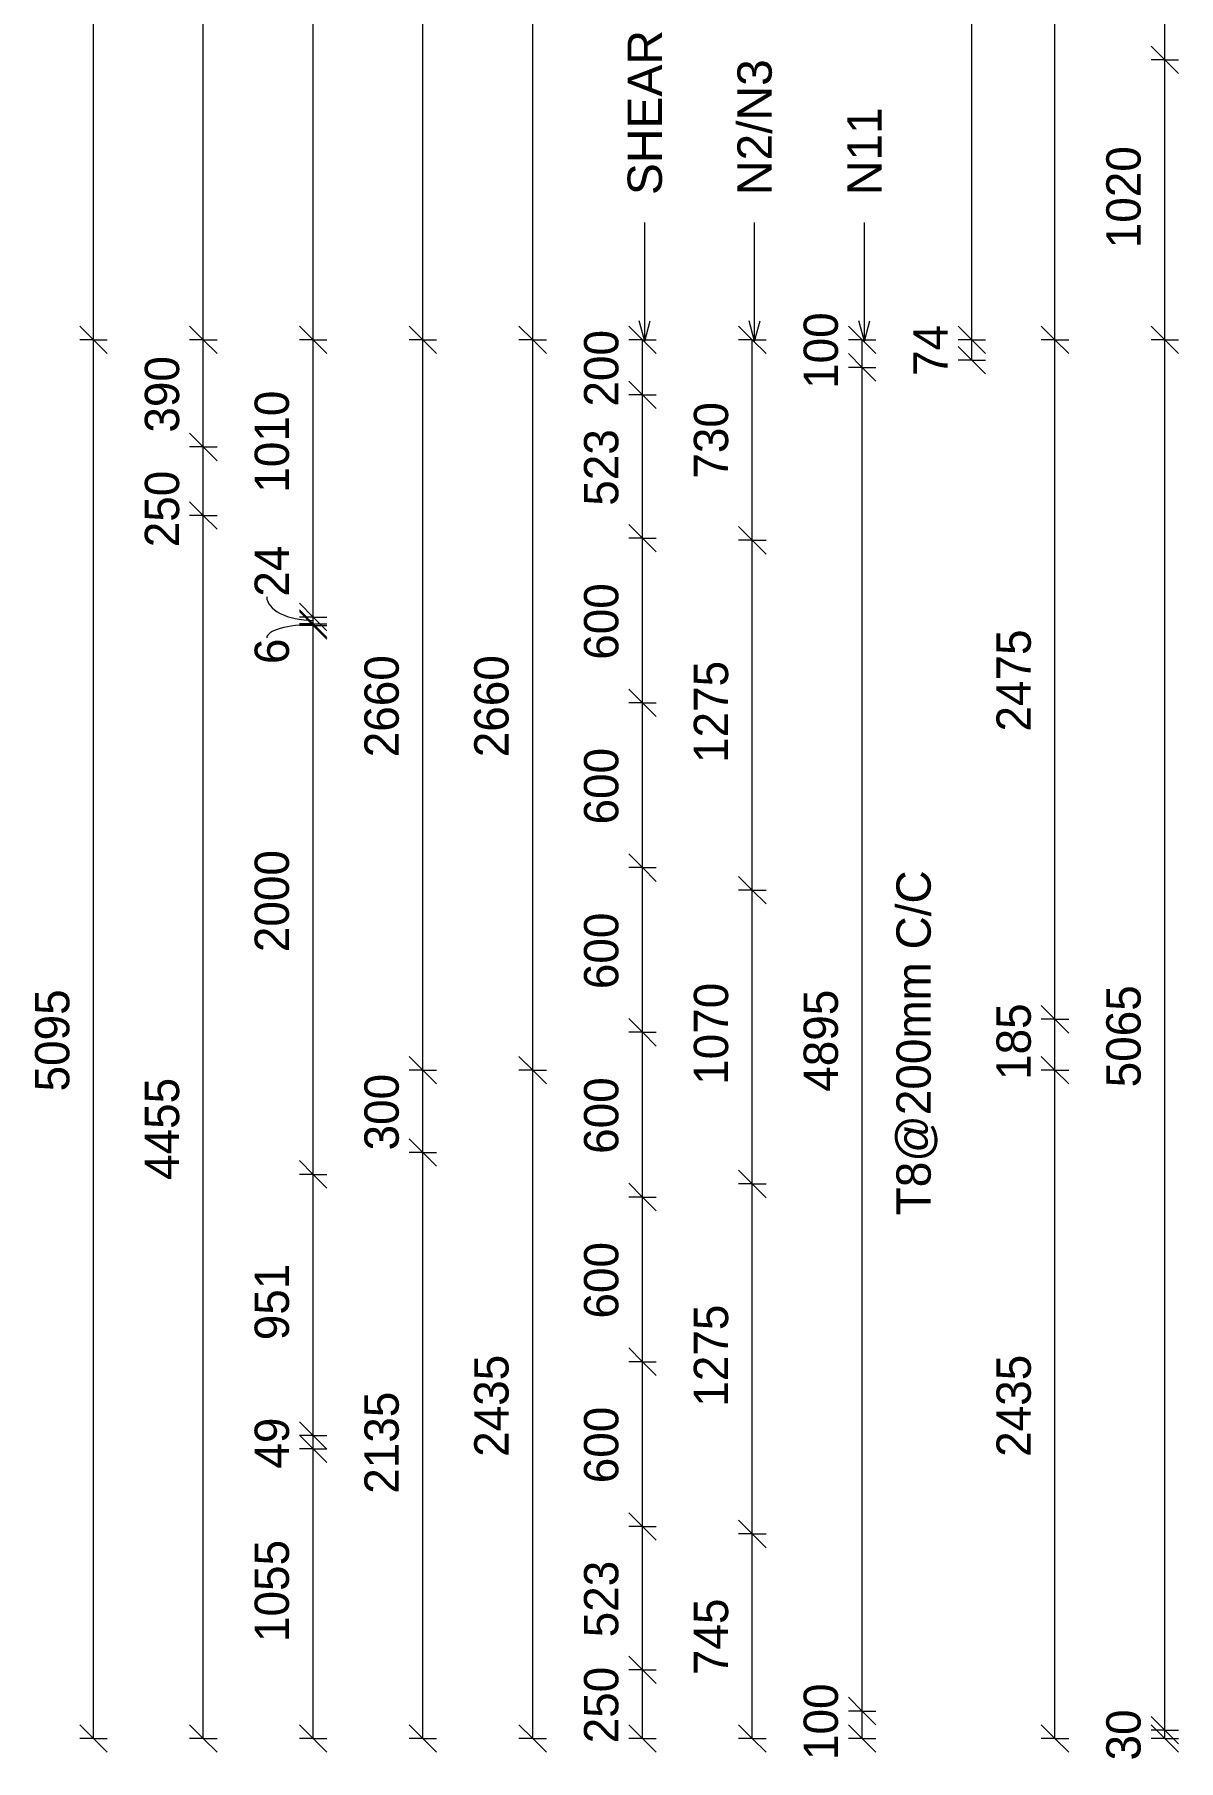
# Model space of a CAD drawing. Header units: millimetres. Extents: x 11044 to 27690, y -2714 to 8859.
# Drawn here: x 11044 to 15212, y -1475 to 4813 of the extents above; entities that cross this region are included whole.
import ezdxf

# ---------------------------------------------------------------- set-up
doc = ezdxf.new("R2010")
doc.units = ezdxf.units.MM
for name, color, linetype, lineweight in [('A-ANNO-DIMS', 211, 'Continuous', 9), ('A-ANNO-DIMS-50', 211, 'Continuous', 9), ('A-DETL-MBND', 5, 'Continuous', 18), ('G-ANNO-TEXT', 231, 'Continuous', 9)]:
    doc.layers.add(name, color=color, linetype=linetype, lineweight=lineweight)
doc.styles.add('Arial_1', font='arial.ttf', dxfattribs={"height": 125})
doc.styles.add('Nirmala UI Semilight', font='NirmalaS.ttf', dxfattribs={"height": 125})
doc.dimstyles.new('Arrow_Filled_-_2_5_NI_UI', dxfattribs={"dimscale": 304.8, "dimtxt": 130.920493, "dimasz": 0.328084, "dimexe": 0.164042, "dimexo": 0.0625, "dimgap": 0.164042, "dimtad": 1, "dimdec": 4, "dimzin": 0, "dimdsep": 46, "dimtxsty": 'Nirmala UI Semilight', "dimblk1": 'OBLIQUE', "dimblk2": 'OBLIQUE', "dimsah": 1, "dimcen": 0.09, "dimazin": 0, "dimtfac": 1, "dimtdec": 4, "dimtix": 1, "dimtmove": 0, "dimatfit": 3, "dimfxl": 0.164042, "dimfxlon": 1, "dimtvp": 1, "dimtolj": 1, "dimtzin": 0, "dimarcsym": 2})
doc.dimstyles.new('Arrow_Filled_-_2_5_NI_UI_1', dxfattribs={"dimscale": 304.8, "dimtxt": 130.920493, "dimasz": 0.328084, "dimexe": 0.164042, "dimexo": 0.0625, "dimgap": 0.164042, "dimtad": 1, "dimdec": 4, "dimzin": 0, "dimdsep": 46, "dimtxsty": 'Nirmala UI Semilight', "dimblk1": 'OBLIQUE', "dimblk2": 'OBLIQUE', "dimsah": 1, "dimcen": 0.09, "dimazin": 0, "dimtfac": 1, "dimtdec": 4, "dimtix": 1, "dimtmove": 1, "dimatfit": 3, "dimfxl": 0.164042, "dimfxlon": 1, "dimtvp": 1, "dimtolj": 1, "dimtzin": 0, "dimarcsym": 2})
doc.dimstyles.new('Arrow_Filled_-_2_5_NI_UI_2', dxfattribs={"dimscale": 304.8, "dimtxt": 130.920493, "dimasz": 0.328084, "dimexe": 0.164042, "dimexo": 0.0625, "dimgap": 0.164042, "dimtad": 1, "dimdec": 4, "dimzin": 0, "dimdsep": 46, "dimtxsty": 'Nirmala UI Semilight', "dimblk1": 'OBLIQUE', "dimblk2": 'OBLIQUE', "dimsah": 1, "dimcen": 0.09, "dimazin": 0, "dimtfac": 1, "dimtdec": 4, "dimtix": 1, "dimtmove": 2, "dimatfit": 3, "dimfxl": 0.164042, "dimfxlon": 1, "dimtvp": 1, "dimtolj": 1, "dimtzin": 0, "dimarcsym": 2})

# ---------------------------------------------------------------- blocks, each defined once
blk = doc.blocks.new('DIMBLOCK1-Elevation Front')
at = {"layer": 'A-ANNO-DIMS-50'}
for p, q in [((11259.1, 3700), (11209.1, 3750)), ((11259.1, 3700), (11209.1, 3700)), ((11259.1, -1395), (11259.1, 3700)), ((11259.1, 3700), (11309.1, 3650)), ((11259.1, 3700), (11309.1, 3700)), ((11259.1, -1395), (11209.1, -1345)), ((11259.1, -1395), (11209.1, -1395)), ((11259.1, -1395), (11309.1, -1445)), ((11259.1, -1395), (11309.1, -1395))]:
    blk.add_line(p, q, dxfattribs=at)
at = {"layer": 'A-ANNO-DIMS-50', "color": 0, "insert": (11046, 962.1), "char_height": 125, "width": 457.032, "attachment_point": 1, "rotation": 90, "line_spacing_factor": 1.142579, "style": 'Nirmala UI Semilight'}
blk.add_mtext('5095', dxfattribs=at)
blk = doc.blocks.new('_Oblique')
at = {"color": 0, "linetype": 'ByBlock', "lineweight": -2}
blk.add_line((-0.5, -0.5), (0.5, 0.5), dxfattribs=at)
blk = doc.blocks.new('DIMBLOCK14-Elevation Front')
at = {"layer": 'A-ANNO-DIMS-50'}
for p, q in [((15161.6, -1365), (15111.6, -1315)), ((15161.6, -1395), (15111.6, -1345)), ((15161.6, -1365), (15111.6, -1365)), ((15161.6, -1395), (15161.6, -1365)), ((15161.6, -1365), (15211.6, -1415)), ((15161.6, -1365), (15211.6, -1365)), ((15161.6, -1395), (15111.6, -1395)), ((15161.6, -1395), (15211.6, -1445)), ((15161.6, -1395), (15211.6, -1395))]:
    blk.add_line(p, q, dxfattribs=at)
at = {"layer": 'A-ANNO-DIMS-50', "color": 0, "insert": (14948.6, -1475.2), "char_height": 125, "width": 228.516, "attachment_point": 1, "rotation": 90, "line_spacing_factor": 1.142579, "style": 'Nirmala UI Semilight'}
blk.add_mtext('30', dxfattribs=at)
blk = doc.blocks.new('DIMBLOCK15-Elevation Front')
at = {"layer": 'A-ANNO-DIMS-50'}
for p, q in [((15161.6, 3700), (15111.6, 3750)), ((15161.6, 3700), (15111.6, 3700)), ((15161.6, -1365), (15161.6, 3700)), ((15161.6, 3700), (15211.6, 3650)), ((15161.6, 3700), (15211.6, 3700)), ((15161.6, -1365), (15111.6, -1315)), ((15161.6, -1365), (15111.6, -1365)), ((15161.6, -1365), (15211.6, -1415)), ((15161.6, -1365), (15211.6, -1365))]:
    blk.add_line(p, q, dxfattribs=at)
at = {"layer": 'A-ANNO-DIMS-50', "color": 0, "insert": (14948.6, 977.1), "char_height": 125, "width": 457.032, "attachment_point": 1, "rotation": 90, "line_spacing_factor": 1.142579, "style": 'Nirmala UI Semilight'}
blk.add_mtext('5065', dxfattribs=at)
blk = doc.blocks.new('DIMBLOCK16-Elevation Front')
at = {"layer": 'A-ANNO-DIMS-50'}
for p, q in [((15161.6, 4720), (15111.6, 4770)), ((15161.6, 4720), (15111.6, 4720)), ((15161.6, 3700), (15161.6, 4720)), ((15161.6, 4720), (15211.6, 4670)), ((15161.6, 4720), (15211.6, 4720)), ((15161.6, 3700), (15111.6, 3750)), ((15161.6, 3700), (15111.6, 3700)), ((15161.6, 3700), (15211.6, 3650)), ((15161.6, 3700), (15211.6, 3700))]:
    blk.add_line(p, q, dxfattribs=at)
at = {"layer": 'A-ANNO-DIMS-50', "color": 0, "insert": (14948.6, 4033.9), "char_height": 125, "width": 422.754, "attachment_point": 1, "rotation": 90, "line_spacing_factor": 1.142579, "style": 'Nirmala UI Semilight'}
blk.add_mtext('1020', dxfattribs=at)
blk = doc.blocks.new('DIMBLOCK19-Elevation Front')
at = {"layer": 'A-ANNO-DIMS-50'}
for p, q in [((14761.6, 1040), (14711.6, 1090)), ((14761.6, 1040), (14711.6, 1040)), ((14761.6, -1395), (14761.6, 1040)), ((14761.6, 1040), (14811.6, 990)), ((14761.6, 1040), (14811.6, 1040)), ((14761.6, -1395), (14711.6, -1345)), ((14761.6, -1395), (14711.6, -1395)), ((14761.6, -1395), (14811.6, -1445)), ((14761.6, -1395), (14811.6, -1395))]:
    blk.add_line(p, q, dxfattribs=at)
at = {"layer": 'A-ANNO-DIMS-50', "color": 0, "insert": (14548.6, -369.1), "char_height": 125, "width": 459.888, "attachment_point": 1, "rotation": 90, "line_spacing_factor": 1.142579, "style": 'Nirmala UI Semilight'}
blk.add_mtext('2435', dxfattribs=at)
blk = doc.blocks.new('DIMBLOCK20-Elevation Front')
at = {"layer": 'A-ANNO-DIMS-50'}
for p, q in [((14761.6, 1225), (14711.6, 1275)), ((14761.6, 1225), (14711.6, 1225)), ((14761.6, 1040), (14761.6, 1225)), ((14761.6, 1225), (14811.6, 1175)), ((14761.6, 1225), (14811.6, 1225)), ((14761.6, 1040), (14711.6, 1090)), ((14761.6, 1040), (14711.6, 1040)), ((14761.6, 1040), (14811.6, 990)), ((14761.6, 1040), (14811.6, 1040))]:
    blk.add_line(p, q, dxfattribs=at)
at = {"layer": 'A-ANNO-DIMS-50', "color": 0, "insert": (14548.6, 1004), "char_height": 125, "width": 308.496, "attachment_point": 1, "rotation": 90, "line_spacing_factor": 1.142579, "style": 'Nirmala UI Semilight'}
blk.add_mtext('185', dxfattribs=at)
blk = doc.blocks.new('DIMBLOCK21-Elevation Front')
at = {"layer": 'A-ANNO-DIMS-50'}
for p, q in [((14761.6, 3700), (14711.6, 3750)), ((14761.6, 3700), (14711.6, 3700)), ((14761.6, 1225), (14761.6, 3700)), ((14761.6, 3700), (14811.6, 3650)), ((14761.6, 3700), (14811.6, 3700)), ((14761.6, 1225), (14711.6, 1275)), ((14761.6, 1225), (14711.6, 1225)), ((14761.6, 1225), (14811.6, 1175)), ((14761.6, 1225), (14811.6, 1225))]:
    blk.add_line(p, q, dxfattribs=at)
at = {"layer": 'A-ANNO-DIMS-50', "color": 0, "insert": (14548.6, 2273.3), "char_height": 125, "width": 454.175, "attachment_point": 1, "rotation": 90, "line_spacing_factor": 1.142579, "style": 'Nirmala UI Semilight'}
blk.add_mtext('2475', dxfattribs=at)
blk = doc.blocks.new('DIMBLOCK25-Elevation Front')
at = {"layer": 'A-ANNO-DIMS-50'}
for p, q in [((14459.1, 3700), (14409.1, 3750)), ((14459.1, 3700), (14409.1, 3700)), ((14459.1, 3626), (14409.1, 3676)), ((14459.1, 3626), (14459.1, 3700)), ((14459.1, 3700), (14509.1, 3650)), ((14459.1, 3700), (14509.1, 3700)), ((14459.1, 3626), (14409.1, 3626)), ((14459.1, 3626), (14509.1, 3576)), ((14459.1, 3626), (14509.1, 3626))]:
    blk.add_line(p, q, dxfattribs=at)
at = {"layer": 'A-ANNO-DIMS-50', "color": 0, "insert": (14246, 3569), "char_height": 125, "width": 225.659, "attachment_point": 1, "rotation": 90, "line_spacing_factor": 1.142579, "style": 'Nirmala UI Semilight'}
blk.add_mtext('74', dxfattribs=at)
blk = doc.blocks.new('DIMBLOCK43-Elevation Front')
at = {"layer": 'A-ANNO-DIMS-50'}
for p, q in [((14059.1, -1295), (14009.1, -1245)), ((14059.1, -1295), (14009.1, -1295)), ((14059.1, -1395), (14059.1, -1295)), ((14059.1, -1295), (14109.1, -1345)), ((14059.1, -1295), (14109.1, -1295)), ((14059.1, -1395), (14009.1, -1345)), ((14059.1, -1395), (14009.1, -1395)), ((14059.1, -1395), (14109.1, -1445)), ((14059.1, -1395), (14109.1, -1395))]:
    blk.add_line(p, q, dxfattribs=at)
at = {"layer": 'A-ANNO-DIMS-50', "color": 0, "insert": (13846, -1473.5), "char_height": 125, "width": 308.496, "attachment_point": 1, "rotation": 90, "line_spacing_factor": 1.142579, "style": 'Nirmala UI Semilight'}
blk.add_mtext('100', dxfattribs=at)
blk = doc.blocks.new('DIMBLOCK44-Elevation Front')
at = {"layer": 'A-ANNO-DIMS-50'}
for p, q in [((14059.1, 3600), (14009.1, 3650)), ((14059.1, 3600), (14009.1, 3600)), ((14059.1, -1295), (14059.1, 3600)), ((14059.1, 3600), (14109.1, 3550)), ((14059.1, 3600), (14109.1, 3600)), ((14059.1, -1295), (14009.1, -1245)), ((14059.1, -1295), (14009.1, -1295)), ((14059.1, -1295), (14109.1, -1345)), ((14059.1, -1295), (14109.1, -1295))]:
    blk.add_line(p, q, dxfattribs=at)
at = {"layer": 'A-ANNO-DIMS-50', "color": 0, "char_height": 125, "attachment_point": 1, "rotation": 90, "line_spacing_factor": 1.142579, "style": 'Nirmala UI Semilight'}
for s, insert, width in [('T8@200mm C/C', (14184, 511), 1539.625), ('4895', (13846, 960.9), 459.888)]:
    blk.add_mtext(s, dxfattribs=dict(at, insert=insert, width=width))
blk = doc.blocks.new('DIMBLOCK45-Elevation Front')
at = {"layer": 'A-ANNO-DIMS-50'}
for p, q in [((14059.1, 3700), (14009.1, 3750)), ((14059.1, 3700), (14009.1, 3700)), ((14059.1, 3600), (14009.1, 3650)), ((14059.1, 3600), (14059.1, 3700)), ((14059.1, 3700), (14109.1, 3650)), ((14059.1, 3700), (14109.1, 3700)), ((14059.1, 3600), (14009.1, 3600)), ((14059.1, 3600), (14109.1, 3550)), ((14059.1, 3600), (14109.1, 3600))]:
    blk.add_line(p, q, dxfattribs=at)
at = {"layer": 'A-ANNO-DIMS-50', "color": 0, "insert": (13846, 3521.5), "char_height": 125, "width": 308.496, "attachment_point": 1, "rotation": 90, "line_spacing_factor": 1.142579, "style": 'Nirmala UI Semilight'}
blk.add_mtext('100', dxfattribs=at)
blk = doc.blocks.new('DIMBLOCK46-Elevation Front')
at = {"layer": 'A-ANNO-DIMS-50'}
for p, q in [((13659.1, -650), (13609.1, -600)), ((13659.1, -650), (13609.1, -650)), ((13659.1, -1395), (13659.1, -650)), ((13659.1, -650), (13709.1, -700)), ((13659.1, -650), (13709.1, -650)), ((13659.1, -1395), (13609.1, -1345)), ((13659.1, -1395), (13609.1, -1395)), ((13659.1, -1395), (13709.1, -1445)), ((13659.1, -1395), (13709.1, -1395))]:
    blk.add_line(p, q, dxfattribs=at)
at = {"layer": 'A-ANNO-DIMS-50', "color": 0, "insert": (13446, -1164.1), "char_height": 125, "width": 339.917, "attachment_point": 1, "rotation": 90, "line_spacing_factor": 1.142579, "style": 'Nirmala UI Semilight'}
blk.add_mtext('745', dxfattribs=at)
blk = doc.blocks.new('DIMBLOCK47-Elevation Front')
at = {"layer": 'A-ANNO-DIMS-50'}
for p, q in [((13659.1, 625), (13609.1, 675)), ((13659.1, 625), (13609.1, 625)), ((13659.1, -650), (13659.1, 625)), ((13659.1, 625), (13709.1, 575)), ((13659.1, 625), (13709.1, 625)), ((13659.1, -650), (13609.1, -600)), ((13659.1, -650), (13609.1, -650)), ((13659.1, -650), (13709.1, -700)), ((13659.1, -650), (13709.1, -650))]:
    blk.add_line(p, q, dxfattribs=at)
at = {"layer": 'A-ANNO-DIMS-50', "color": 0, "insert": (13446, -186.3), "char_height": 125, "width": 417.041, "attachment_point": 1, "rotation": 90, "line_spacing_factor": 1.142579, "style": 'Nirmala UI Semilight'}
blk.add_mtext('1275', dxfattribs=at)
blk = doc.blocks.new('DIMBLOCK48-Elevation Front')
at = {"layer": 'A-ANNO-DIMS-50'}
for p, q in [((13659.1, 1695), (13609.1, 1745)), ((13659.1, 1695), (13609.1, 1695)), ((13659.1, 625), (13659.1, 1695)), ((13659.1, 1695), (13709.1, 1645)), ((13659.1, 1695), (13709.1, 1695)), ((13659.1, 625), (13609.1, 675)), ((13659.1, 625), (13609.1, 625)), ((13659.1, 625), (13709.1, 575)), ((13659.1, 625), (13709.1, 625))]:
    blk.add_line(p, q, dxfattribs=at)
at = {"layer": 'A-ANNO-DIMS-50', "color": 0, "insert": (13446, 986.2), "char_height": 125, "width": 417.041, "attachment_point": 1, "rotation": 90, "line_spacing_factor": 1.142579, "style": 'Nirmala UI Semilight'}
blk.add_mtext('1070', dxfattribs=at)
blk = doc.blocks.new('DIMBLOCK49-Elevation Front')
at = {"layer": 'A-ANNO-DIMS-50'}
for p, q in [((13659.1, 2970), (13609.1, 3020)), ((13659.1, 2970), (13609.1, 2970)), ((13659.1, 1695), (13659.1, 2970)), ((13659.1, 2970), (13709.1, 2920)), ((13659.1, 2970), (13709.1, 2970)), ((13659.1, 1695), (13609.1, 1745)), ((13659.1, 1695), (13609.1, 1695)), ((13659.1, 1695), (13709.1, 1645)), ((13659.1, 1695), (13709.1, 1695))]:
    blk.add_line(p, q, dxfattribs=at)
at = {"layer": 'A-ANNO-DIMS-50', "color": 0, "insert": (13446, 2158.7), "char_height": 125, "width": 417.041, "attachment_point": 1, "rotation": 90, "line_spacing_factor": 1.142579, "style": 'Nirmala UI Semilight'}
blk.add_mtext('1275', dxfattribs=at)
blk = doc.blocks.new('DIMBLOCK50-Elevation Front')
at = {"layer": 'A-ANNO-DIMS-50'}
for p, q in [((13659.1, 3700), (13609.1, 3750)), ((13659.1, 3700), (13609.1, 3700)), ((13659.1, 2970), (13659.1, 3700)), ((13659.1, 3700), (13709.1, 3650)), ((13659.1, 3700), (13709.1, 3700)), ((13659.1, 2970), (13609.1, 3020)), ((13659.1, 2970), (13609.1, 2970)), ((13659.1, 2970), (13709.1, 2920)), ((13659.1, 2970), (13709.1, 2970))]:
    blk.add_line(p, q, dxfattribs=at)
at = {"layer": 'A-ANNO-DIMS-50', "color": 0, "insert": (13446, 3194.6), "char_height": 125, "width": 337.061, "attachment_point": 1, "rotation": 90, "line_spacing_factor": 1.142579, "style": 'Nirmala UI Semilight'}
blk.add_mtext('730', dxfattribs=at)
blk = doc.blocks.new('DIMBLOCK51-Elevation Front')
at = {"layer": 'A-ANNO-DIMS-50'}
for p, q in [((13259.1, -1145), (13209.1, -1095)), ((13259.1, -1145), (13209.1, -1145)), ((13259.1, -1395), (13259.1, -1145)), ((13259.1, -1145), (13309.1, -1195)), ((13259.1, -1145), (13309.1, -1145)), ((13259.1, -1395), (13209.1, -1345)), ((13259.1, -1395), (13209.1, -1395)), ((13259.1, -1395), (13309.1, -1445)), ((13259.1, -1395), (13309.1, -1395))]:
    blk.add_line(p, q, dxfattribs=at)
at = {"layer": 'A-ANNO-DIMS-50', "color": 0, "insert": (13046, -1412.8), "char_height": 125, "width": 342.774, "attachment_point": 1, "rotation": 90, "line_spacing_factor": 1.142579, "style": 'Nirmala UI Semilight'}
blk.add_mtext('250', dxfattribs=at)
blk = doc.blocks.new('DIMBLOCK52-Elevation Front')
at = {"layer": 'A-ANNO-DIMS-50'}
for p, q in [((13259.1, -622.5), (13209.1, -572.5)), ((13259.1, -622.5), (13209.1, -622.5)), ((13259.1, -1145), (13259.1, -622.5)), ((13259.1, -622.5), (13309.1, -672.5)), ((13259.1, -622.5), (13309.1, -622.5)), ((13259.1, -1145), (13209.1, -1095)), ((13259.1, -1145), (13209.1, -1145)), ((13259.1, -1145), (13309.1, -1195)), ((13259.1, -1145), (13309.1, -1145))]:
    blk.add_line(p, q, dxfattribs=at)
at = {"layer": 'A-ANNO-DIMS-50', "color": 0, "insert": (13046, -1026.6), "char_height": 125, "width": 342.774, "attachment_point": 1, "rotation": 90, "line_spacing_factor": 1.142579, "style": 'Nirmala UI Semilight'}
blk.add_mtext('523', dxfattribs=at)
blk = doc.blocks.new('DIMBLOCK53-Elevation Front')
at = {"layer": 'A-ANNO-DIMS-50'}
for p, q in [((13259.1, -22.5), (13209.1, 27.5)), ((13259.1, -22.5), (13209.1, -22.5)), ((13259.1, -622.5), (13259.1, -22.5)), ((13259.1, -22.5), (13309.1, -72.5)), ((13259.1, -22.5), (13309.1, -22.5)), ((13259.1, -622.5), (13209.1, -572.5)), ((13259.1, -622.5), (13209.1, -622.5)), ((13259.1, -622.5), (13309.1, -672.5)), ((13259.1, -622.5), (13309.1, -622.5))]:
    blk.add_line(p, q, dxfattribs=at)
at = {"layer": 'A-ANNO-DIMS-50', "color": 0, "insert": (13046, -465.3), "char_height": 125, "width": 342.774, "attachment_point": 1, "rotation": 90, "line_spacing_factor": 1.142579, "style": 'Nirmala UI Semilight'}
blk.add_mtext('600', dxfattribs=at)
blk = doc.blocks.new('DIMBLOCK54-Elevation Front')
at = {"layer": 'A-ANNO-DIMS-50'}
for p, q in [((13259.1, 577.5), (13209.1, 627.5)), ((13259.1, 577.5), (13209.1, 577.5)), ((13259.1, -22.5), (13259.1, 577.5)), ((13259.1, 577.5), (13309.1, 527.5)), ((13259.1, 577.5), (13309.1, 577.5)), ((13259.1, -22.5), (13209.1, 27.5)), ((13259.1, -22.5), (13209.1, -22.5)), ((13259.1, -22.5), (13309.1, -72.5)), ((13259.1, -22.5), (13309.1, -22.5))]:
    blk.add_line(p, q, dxfattribs=at)
at = {"layer": 'A-ANNO-DIMS-50', "color": 0, "insert": (13046, 134.7), "char_height": 125, "width": 342.774, "attachment_point": 1, "rotation": 90, "line_spacing_factor": 1.142579, "style": 'Nirmala UI Semilight'}
blk.add_mtext('600', dxfattribs=at)
blk = doc.blocks.new('DIMBLOCK55-Elevation Front')
at = {"layer": 'A-ANNO-DIMS-50'}
for p, q in [((13259.1, 1177.5), (13209.1, 1227.5)), ((13259.1, 1177.5), (13209.1, 1177.5)), ((13259.1, 577.5), (13259.1, 1177.5)), ((13259.1, 1177.5), (13309.1, 1127.5)), ((13259.1, 1177.5), (13309.1, 1177.5)), ((13259.1, 577.5), (13209.1, 627.5)), ((13259.1, 577.5), (13209.1, 577.5)), ((13259.1, 577.5), (13309.1, 527.5)), ((13259.1, 577.5), (13309.1, 577.5))]:
    blk.add_line(p, q, dxfattribs=at)
at = {"layer": 'A-ANNO-DIMS-50', "color": 0, "insert": (13046, 734.7), "char_height": 125, "width": 342.774, "attachment_point": 1, "rotation": 90, "line_spacing_factor": 1.142579, "style": 'Nirmala UI Semilight'}
blk.add_mtext('600', dxfattribs=at)
blk = doc.blocks.new('DIMBLOCK56-Elevation Front')
at = {"layer": 'A-ANNO-DIMS-50'}
for p, q in [((13259.1, 1777.5), (13209.1, 1827.5)), ((13259.1, 1777.5), (13209.1, 1777.5)), ((13259.1, 1177.5), (13259.1, 1777.5)), ((13259.1, 1777.5), (13309.1, 1727.5)), ((13259.1, 1777.5), (13309.1, 1777.5)), ((13259.1, 1177.5), (13209.1, 1227.5)), ((13259.1, 1177.5), (13209.1, 1177.5)), ((13259.1, 1177.5), (13309.1, 1127.5)), ((13259.1, 1177.5), (13309.1, 1177.5))]:
    blk.add_line(p, q, dxfattribs=at)
at = {"layer": 'A-ANNO-DIMS-50', "color": 0, "insert": (13046, 1334.7), "char_height": 125, "width": 342.774, "attachment_point": 1, "rotation": 90, "line_spacing_factor": 1.142579, "style": 'Nirmala UI Semilight'}
blk.add_mtext('600', dxfattribs=at)
blk = doc.blocks.new('DIMBLOCK57-Elevation Front')
at = {"layer": 'A-ANNO-DIMS-50'}
for p, q in [((13259.1, 2377.5), (13209.1, 2427.5)), ((13259.1, 2377.5), (13209.1, 2377.5)), ((13259.1, 1777.5), (13259.1, 2377.5)), ((13259.1, 2377.5), (13309.1, 2327.5)), ((13259.1, 2377.5), (13309.1, 2377.5)), ((13259.1, 1777.5), (13209.1, 1827.5)), ((13259.1, 1777.5), (13209.1, 1777.5)), ((13259.1, 1777.5), (13309.1, 1727.5)), ((13259.1, 1777.5), (13309.1, 1777.5))]:
    blk.add_line(p, q, dxfattribs=at)
at = {"layer": 'A-ANNO-DIMS-50', "color": 0, "insert": (13046, 1934.7), "char_height": 125, "width": 342.774, "attachment_point": 1, "rotation": 90, "line_spacing_factor": 1.142579, "style": 'Nirmala UI Semilight'}
blk.add_mtext('600', dxfattribs=at)
blk = doc.blocks.new('DIMBLOCK58-Elevation Front')
at = {"layer": 'A-ANNO-DIMS-50'}
for p, q in [((13259.1, 2977.5), (13209.1, 3027.5)), ((13259.1, 2977.5), (13209.1, 2977.5)), ((13259.1, 2377.5), (13259.1, 2977.5)), ((13259.1, 2977.5), (13309.1, 2927.5)), ((13259.1, 2977.5), (13309.1, 2977.5)), ((13259.1, 2377.5), (13209.1, 2427.5)), ((13259.1, 2377.5), (13209.1, 2377.5)), ((13259.1, 2377.5), (13309.1, 2327.5)), ((13259.1, 2377.5), (13309.1, 2377.5))]:
    blk.add_line(p, q, dxfattribs=at)
at = {"layer": 'A-ANNO-DIMS-50', "color": 0, "insert": (13046, 2534.7), "char_height": 125, "width": 342.774, "attachment_point": 1, "rotation": 90, "line_spacing_factor": 1.142579, "style": 'Nirmala UI Semilight'}
blk.add_mtext('600', dxfattribs=at)
blk = doc.blocks.new('DIMBLOCK59-Elevation Front')
at = {"layer": 'A-ANNO-DIMS-50'}
for p, q in [((13259.1, 3500), (13209.1, 3550)), ((13259.1, 3500), (13209.1, 3500)), ((13259.1, 2977.5), (13259.1, 3500)), ((13259.1, 3500), (13309.1, 3450)), ((13259.1, 3500), (13309.1, 3500)), ((13259.1, 2977.5), (13209.1, 3027.5)), ((13259.1, 2977.5), (13209.1, 2977.5)), ((13259.1, 2977.5), (13309.1, 2927.5)), ((13259.1, 2977.5), (13309.1, 2977.5))]:
    blk.add_line(p, q, dxfattribs=at)
at = {"layer": 'A-ANNO-DIMS-50', "color": 0, "insert": (13046, 3095.9), "char_height": 125, "width": 342.774, "attachment_point": 1, "rotation": 90, "line_spacing_factor": 1.142579, "style": 'Nirmala UI Semilight'}
blk.add_mtext('523', dxfattribs=at)
blk = doc.blocks.new('DIMBLOCK60-Elevation Front')
at = {"layer": 'A-ANNO-DIMS-50'}
for p, q in [((13259.1, 3700), (13209.1, 3750)), ((13259.1, 3700), (13209.1, 3700)), ((13259.1, 3500), (13259.1, 3700)), ((13259.1, 3700), (13309.1, 3650)), ((13259.1, 3700), (13309.1, 3700)), ((13259.1, 3500), (13209.1, 3550)), ((13259.1, 3500), (13209.1, 3500)), ((13259.1, 3500), (13309.1, 3450)), ((13259.1, 3500), (13309.1, 3500))]:
    blk.add_line(p, q, dxfattribs=at)
at = {"layer": 'A-ANNO-DIMS-50', "color": 0, "insert": (13046, 3457.2), "char_height": 125, "width": 342.774, "attachment_point": 1, "rotation": 90, "line_spacing_factor": 1.142579, "style": 'Nirmala UI Semilight'}
blk.add_mtext('200', dxfattribs=at)
blk = doc.blocks.new('DIMBLOCK61-Elevation Front')
at = {"layer": 'A-ANNO-DIMS-50'}
for p, q in [((12859.1, 1040), (12809.1, 1090)), ((12859.1, 1040), (12809.1, 1040)), ((12859.1, -1395), (12859.1, 1040)), ((12859.1, 1040), (12909.1, 990)), ((12859.1, 1040), (12909.1, 1040)), ((12859.1, -1395), (12809.1, -1345)), ((12859.1, -1395), (12809.1, -1395)), ((12859.1, -1395), (12909.1, -1445)), ((12859.1, -1395), (12909.1, -1395))]:
    blk.add_line(p, q, dxfattribs=at)
at = {"layer": 'A-ANNO-DIMS-50', "color": 0, "insert": (12646, -369.1), "char_height": 125, "width": 459.888, "attachment_point": 1, "rotation": 90, "line_spacing_factor": 1.142579, "style": 'Nirmala UI Semilight'}
blk.add_mtext('2435', dxfattribs=at)
blk = doc.blocks.new('DIMBLOCK62-Elevation Front')
at = {"layer": 'A-ANNO-DIMS-50'}
for p, q in [((12859.1, 3700), (12809.1, 3750)), ((12859.1, 3700), (12809.1, 3700)), ((12859.1, 1040), (12859.1, 3700)), ((12859.1, 3700), (12909.1, 3650)), ((12859.1, 3700), (12909.1, 3700)), ((12859.1, 1040), (12809.1, 1090)), ((12859.1, 1040), (12809.1, 1040)), ((12859.1, 1040), (12909.1, 990)), ((12859.1, 1040), (12909.1, 1040))]:
    blk.add_line(p, q, dxfattribs=at)
at = {"layer": 'A-ANNO-DIMS-50', "color": 0, "insert": (12646, 2179.6), "char_height": 125, "width": 457.032, "attachment_point": 1, "rotation": 90, "line_spacing_factor": 1.142579, "style": 'Nirmala UI Semilight'}
blk.add_mtext('2660', dxfattribs=at)
blk = doc.blocks.new('DIMBLOCK63-Elevation Front')
at = {"layer": 'A-ANNO-DIMS-50'}
for p, q in [((12459.1, 740), (12409.1, 790)), ((12459.1, 740), (12409.1, 740)), ((12459.1, -1395), (12459.1, 740)), ((12459.1, 740), (12509.1, 690)), ((12459.1, 740), (12509.1, 740)), ((12459.1, -1395), (12409.1, -1345)), ((12459.1, -1395), (12409.1, -1395)), ((12459.1, -1395), (12509.1, -1445)), ((12459.1, -1395), (12509.1, -1395))]:
    blk.add_line(p, q, dxfattribs=at)
at = {"layer": 'A-ANNO-DIMS-50', "color": 0, "insert": (12246, -503.6), "char_height": 125, "width": 422.754, "attachment_point": 1, "rotation": 90, "line_spacing_factor": 1.142579, "style": 'Nirmala UI Semilight'}
blk.add_mtext('2135', dxfattribs=at)
blk = doc.blocks.new('DIMBLOCK64-Elevation Front')
at = {"layer": 'A-ANNO-DIMS-50'}
for p, q in [((12459.1, 1040), (12409.1, 1090)), ((12459.1, 1040), (12409.1, 1040)), ((12459.1, 740), (12459.1, 1040)), ((12459.1, 1040), (12509.1, 990)), ((12459.1, 1040), (12509.1, 1040)), ((12459.1, 740), (12409.1, 790)), ((12459.1, 740), (12409.1, 740)), ((12459.1, 740), (12509.1, 690)), ((12459.1, 740), (12509.1, 740))]:
    blk.add_line(p, q, dxfattribs=at)
at = {"layer": 'A-ANNO-DIMS-50', "color": 0, "insert": (12246, 747.2), "char_height": 125, "width": 342.774, "attachment_point": 1, "rotation": 90, "line_spacing_factor": 1.142579, "style": 'Nirmala UI Semilight'}
blk.add_mtext('300', dxfattribs=at)
blk = doc.blocks.new('DIMBLOCK65-Elevation Front')
at = {"layer": 'A-ANNO-DIMS-50'}
for p, q in [((12459.1, 3700), (12409.1, 3750)), ((12459.1, 3700), (12409.1, 3700)), ((12459.1, 1040), (12459.1, 3700)), ((12459.1, 3700), (12509.1, 3650)), ((12459.1, 3700), (12509.1, 3700)), ((12459.1, 1040), (12409.1, 1090)), ((12459.1, 1040), (12409.1, 1040)), ((12459.1, 1040), (12509.1, 990)), ((12459.1, 1040), (12509.1, 1040))]:
    blk.add_line(p, q, dxfattribs=at)
at = {"layer": 'A-ANNO-DIMS-50', "color": 0, "insert": (12246, 2179.6), "char_height": 125, "width": 457.032, "attachment_point": 1, "rotation": 90, "line_spacing_factor": 1.142579, "style": 'Nirmala UI Semilight'}
blk.add_mtext('2660', dxfattribs=at)
blk = doc.blocks.new('DIMBLOCK66-Elevation Front')
at = {"layer": 'A-ANNO-DIMS-50'}
for p, q in [((12059.1, -340), (12009.1, -290)), ((12059.1, -340), (12009.1, -340)), ((12059.1, -1395), (12059.1, -340)), ((12059.1, -340), (12109.1, -390)), ((12059.1, -340), (12109.1, -340)), ((12059.1, -1395), (12009.1, -1345)), ((12059.1, -1395), (12009.1, -1395)), ((12059.1, -1395), (12109.1, -1445)), ((12059.1, -1395), (12109.1, -1395))]:
    blk.add_line(p, q, dxfattribs=at)
at = {"layer": 'A-ANNO-DIMS-50', "color": 0, "insert": (11846, -1043.6), "char_height": 125, "width": 422.754, "attachment_point": 1, "rotation": 90, "line_spacing_factor": 1.142579, "style": 'Nirmala UI Semilight'}
blk.add_mtext('1055', dxfattribs=at)
blk = doc.blocks.new('DIMBLOCK67-Elevation Front')
at = {"layer": 'A-ANNO-DIMS-50'}
for p, q in [((12059.1, -291.5), (12009.1, -241.5)), ((12059.1, -340), (12009.1, -290)), ((12059.1, -291.5), (12009.1, -291.5)), ((12059.1, -340), (12059.1, -291.5)), ((12059.1, -291.5), (12109.1, -341.5)), ((12059.1, -291.5), (12109.1, -291.5)), ((12059.1, -340), (12009.1, -340)), ((12059.1, -340), (12109.1, -390)), ((12059.1, -340), (12109.1, -340))]:
    blk.add_line(p, q, dxfattribs=at)
at = {"layer": 'A-ANNO-DIMS-50', "color": 0, "insert": (11846, -412.1), "char_height": 125, "width": 231.372, "attachment_point": 1, "rotation": 90, "line_spacing_factor": 1.142579, "style": 'Nirmala UI Semilight'}
blk.add_mtext('49', dxfattribs=at)
blk = doc.blocks.new('DIMBLOCK68-Elevation Front')
at = {"layer": 'A-ANNO-DIMS-50'}
for p, q in [((12059.1, 660), (12009.1, 710)), ((12059.1, 660), (12009.1, 660)), ((12059.1, -291.5), (12059.1, 660)), ((12059.1, 660), (12109.1, 610)), ((12059.1, 660), (12109.1, 660)), ((12059.1, -291.5), (12009.1, -241.5)), ((12059.1, -291.5), (12009.1, -291.5)), ((12059.1, -291.5), (12109.1, -341.5)), ((12059.1, -291.5), (12109.1, -291.5))]:
    blk.add_line(p, q, dxfattribs=at)
at = {"layer": 'A-ANNO-DIMS-50', "color": 0, "insert": (11846, 55.7), "char_height": 125, "width": 308.496, "attachment_point": 1, "rotation": 90, "line_spacing_factor": 1.142579, "style": 'Nirmala UI Semilight'}
blk.add_mtext('951', dxfattribs=at)
blk = doc.blocks.new('DIMBLOCK69-Elevation Front')
at = {"layer": 'A-ANNO-DIMS-50'}
for p, q in [((12059.1, 2660), (12009.1, 2710)), ((12059.1, 2660), (12009.1, 2660)), ((12059.1, 660), (12059.1, 2660)), ((12059.1, 2660), (12109.1, 2610)), ((12059.1, 2660), (12109.1, 2660)), ((12059.1, 660), (12009.1, 710)), ((12059.1, 660), (12009.1, 660)), ((12059.1, 660), (12109.1, 610)), ((12059.1, 660), (12109.1, 660))]:
    blk.add_line(p, q, dxfattribs=at)
at = {"layer": 'A-ANNO-DIMS-50', "color": 0, "insert": (11846, 1469.6), "char_height": 125, "width": 457.032, "attachment_point": 1, "rotation": 90, "line_spacing_factor": 1.142579, "style": 'Nirmala UI Semilight'}
blk.add_mtext('2000', dxfattribs=at)
blk = doc.blocks.new('DIMBLOCK70-Elevation Front')
at = {"layer": 'A-ANNO-DIMS-50'}
for p, q in [((12059.1, 2666.1), (12009.1, 2716.1)), ((12059.1, 2660), (12009.1, 2710)), ((12059.1, 2666.1), (12009.1, 2666.1)), ((12059.1, 2660), (12009.1, 2660)), ((12059.1, 2660), (12059.1, 2666.1)), ((12059.1, 2666.1), (12109.1, 2616.1)), ((12059.1, 2666.1), (12109.1, 2666.1)), ((12059.1, 2660), (12109.1, 2610)), ((12059.1, 2660), (12109.1, 2660))]:
    blk.add_line(p, q, dxfattribs=at)
blk.add_ellipse((12059.1, 2614.1), major_axis=(169, 0), ratio=0.289737, start_param=1.570796, end_param=3.141593, dxfattribs=at)
at = {"layer": 'A-ANNO-DIMS-50', "color": 0, "insert": (11846, 2518.9), "char_height": 125, "width": 114.258, "attachment_point": 1, "rotation": 90, "line_spacing_factor": 1.142579, "style": 'Nirmala UI Semilight'}
blk.add_mtext('6', dxfattribs=at)
blk = doc.blocks.new('DIMBLOCK71-Elevation Front')
at = {"layer": 'A-ANNO-DIMS-50'}
for p, q in [((12059.1, 2690.5), (12009.1, 2740.5)), ((12059.1, 2666.1), (12009.1, 2716.1)), ((12059.1, 2690.5), (12009.1, 2690.5)), ((12059.1, 2666.1), (12009.1, 2666.1)), ((12059.1, 2666.1), (12059.1, 2690.5)), ((12059.1, 2690.5), (12109.1, 2640.5)), ((12059.1, 2690.5), (12109.1, 2690.5)), ((12059.1, 2666.1), (12109.1, 2616.1)), ((12059.1, 2666.1), (12109.1, 2666.1))]:
    blk.add_line(p, q, dxfattribs=at)
blk.add_ellipse((12059.1, 2764.4), major_axis=(169, 0), ratio=0.509673, start_param=3.141593, end_param=4.712389, dxfattribs=at)
at = {"layer": 'A-ANNO-DIMS-50', "color": 0, "insert": (11846, 2764.4), "char_height": 125, "width": 231.372, "attachment_point": 1, "rotation": 90, "line_spacing_factor": 1.142579, "style": 'Nirmala UI Semilight'}
blk.add_mtext('24', dxfattribs=at)
blk = doc.blocks.new('DIMBLOCK72-Elevation Front')
at = {"layer": 'A-ANNO-DIMS-50'}
for p, q in [((12059.1, 3700), (12009.1, 3750)), ((12059.1, 3700), (12009.1, 3700)), ((12059.1, 2690.5), (12059.1, 3700)), ((12059.1, 3700), (12109.1, 3650)), ((12059.1, 3700), (12109.1, 3700)), ((12059.1, 2690.5), (12009.1, 2740.5)), ((12059.1, 2690.5), (12009.1, 2690.5)), ((12059.1, 2690.5), (12109.1, 2640.5)), ((12059.1, 2690.5), (12109.1, 2690.5))]:
    blk.add_line(p, q, dxfattribs=at)
at = {"layer": 'A-ANNO-DIMS-50', "color": 0, "insert": (11846, 3143.4), "char_height": 125, "width": 388.477, "attachment_point": 1, "rotation": 90, "line_spacing_factor": 1.142579, "style": 'Nirmala UI Semilight'}
blk.add_mtext('1010', dxfattribs=at)
blk = doc.blocks.new('DIMBLOCK73-Elevation Front')
at = {"layer": 'A-ANNO-DIMS-50'}
for p, q in [((11659.1, 3060), (11609.1, 3110)), ((11659.1, 3060), (11609.1, 3060)), ((11659.1, -1395), (11659.1, 3060)), ((11659.1, 3060), (11709.1, 3010)), ((11659.1, 3060), (11709.1, 3060)), ((11659.1, -1395), (11609.1, -1345)), ((11659.1, -1395), (11609.1, -1395)), ((11659.1, -1395), (11709.1, -1445)), ((11659.1, -1395), (11709.1, -1395))]:
    blk.add_line(p, q, dxfattribs=at)
at = {"layer": 'A-ANNO-DIMS-50', "color": 0, "insert": (11446, 639.7), "char_height": 125, "width": 462.744, "attachment_point": 1, "rotation": 90, "line_spacing_factor": 1.142579, "style": 'Nirmala UI Semilight'}
blk.add_mtext('4455', dxfattribs=at)
blk = doc.blocks.new('DIMBLOCK74-Elevation Front')
at = {"layer": 'A-ANNO-DIMS-50'}
for p, q in [((11659.1, 3310), (11609.1, 3360)), ((11659.1, 3310), (11609.1, 3310)), ((11659.1, 3060), (11659.1, 3310)), ((11659.1, 3310), (11709.1, 3260)), ((11659.1, 3310), (11709.1, 3310)), ((11659.1, 3060), (11609.1, 3110)), ((11659.1, 3060), (11609.1, 3060)), ((11659.1, 3060), (11709.1, 3010)), ((11659.1, 3060), (11709.1, 3060))]:
    blk.add_line(p, q, dxfattribs=at)
at = {"layer": 'A-ANNO-DIMS-50', "color": 0, "insert": (11446, 2944.6), "char_height": 125, "width": 342.774, "attachment_point": 1, "rotation": 90, "line_spacing_factor": 1.142579, "style": 'Nirmala UI Semilight'}
blk.add_mtext('250', dxfattribs=at)
blk = doc.blocks.new('DIMBLOCK75-Elevation Front')
at = {"layer": 'A-ANNO-DIMS-50'}
for p, q in [((11659.1, 3700), (11609.1, 3750)), ((11659.1, 3700), (11609.1, 3700)), ((11659.1, 3310), (11659.1, 3700)), ((11659.1, 3700), (11709.1, 3650)), ((11659.1, 3700), (11709.1, 3700)), ((11659.1, 3310), (11609.1, 3360)), ((11659.1, 3310), (11609.1, 3310)), ((11659.1, 3310), (11709.1, 3260)), ((11659.1, 3310), (11709.1, 3310))]:
    blk.add_line(p, q, dxfattribs=at)
at = {"layer": 'A-ANNO-DIMS-50', "color": 0, "insert": (11446, 3362.2), "char_height": 125, "width": 342.774, "attachment_point": 1, "rotation": 90, "line_spacing_factor": 1.142579, "style": 'Nirmala UI Semilight'}
blk.add_mtext('390', dxfattribs=at)

msp = doc.modelspace()

# ---------------------------------------------------------------- linework, layer by layer
at = {"layer": 'A-DETL-MBND'}
for p, q in [((11259.08597, 3700), (11259.08597, 8644.5084)), ((11659.08597, 3700), (11659.08597, 7844.5084)), ((12059.08597, 3700), (12059.08597, 7444.5084)), ((12459.08597, 3700), (12459.08597, 7044.5084)), ((12859.08597, 3700), (12859.08597, 7044.5084)), ((14459.08597, 3700), (14459.08597, 6199.83816)), ((14761.63616, 3700), (14761.63616, 5631.16728)), ((15161.63616, 4720), (15161.63616, 5231.16728))]:
    msp.add_line(p, q, dxfattribs=at)
at = {"layer": 'G-ANNO-TEXT', "color": 7}
for p, q in [((13267.2626, 3694.87524), (13267.25808, 4127.50929)), ((13667.2626, 3694.87106), (13667.25808, 4127.50511)), ((14067.2626, 3694.87942), (14067.25808, 4127.51347)), ((13267.2626, 3694.87524), (13247.16563, 3769.87503)), ((13267.2626, 3694.87524), (13287.358, 3769.87545)), ((13667.2626, 3694.87106), (13647.16563, 3769.87085)), ((13667.2626, 3694.87106), (13687.358, 3769.87127)), ((14067.2626, 3694.87942), (14047.16563, 3769.87921)), ((14067.2626, 3694.87942), (14087.358, 3769.87963))]:
    msp.add_line(p, q, dxfattribs=at)

# ---------------------------------------------------------------- texts
at = {"layer": 'G-ANNO-TEXT', "color": 7, "char_height": 125, "attachment_point": 1, "rotation": 90, "style": 'Arial_1'}
for s, insert, width in [('SHEAR KEY', (13204.75703, 4227.50829), 1206.5396875), ('N2/N3', (13604.75703, 4227.50411), 597.2571875), ('N11', (14004.75703, 4227.51247), 384.81)]:
    msp.add_mtext(s, dxfattribs=dict(at, insert=insert, width=width))

# ---------------------------------------------------------------- dimensions: what is measured, and where the dimension line sits
at = {"layer": 'A-ANNO-DIMS'}
for base, p1, p2, override, picture, middle in [((15161.63616, 4720), (15211.63616, 3700), (15211.63616, 4720), {"dimpost": '<>', "dimfxl": 1020}, 'DIMBLOCK16-Elevation Front', (15046.69543, 4210)), ((13259.08597, 3700), (13309.08597, 3500), (13309.08597, 3700), {"dimpost": '<>', "dimfxl": 200}, 'DIMBLOCK60-Elevation Front', (13144.49391, 3600)), ((14059.08597, 3700), (14109.08597, 3600), (14109.08597, 3700), {"dimpost": '<>', "dimfxl": 100}, 'DIMBLOCK45-Elevation Front', (13944.14524, 3650)), ((14459.08597, 3700), (14509.08597, 3626), (14509.08597, 3700), {"dimpost": '<>', "dimfxl": 74}, 'DIMBLOCK25-Elevation Front', (14346.58597, 3663)), ((11259.08597, 3700), (11309.08597, -1395), (11309.08597, 3700), {"dimpost": '<>', "dimfxl": 5095}, 'DIMBLOCK1-Elevation Front', (11144.45033, 1152.5)), ((11659.08597, 3700), (11709.08597, 3310), (11709.08597, 3700), {"dimpost": '<>', "dimfxl": 390}, 'DIMBLOCK75-Elevation Front', (11544.45033, 3505)), ((12459.08597, 3700), (12509.08597, 1040), (12509.08597, 3700), {"dimpost": '<>', "dimfxl": 2660}, 'DIMBLOCK65-Elevation Front', (12344.45033, 2370)), ((12859.08597, 3700), (12909.08597, 1040), (12909.08597, 3700), {"dimpost": '<>', "dimfxl": 2660}, 'DIMBLOCK62-Elevation Front', (12744.45033, 2370)), ((13659.08597, 3700), (13709.08597, 2970), (13709.08597, 3700), {"dimpost": '<>', "dimfxl": 730}, 'DIMBLOCK50-Elevation Front', (13544.45033, 3335)), ((14761.63616, 3700), (14811.63616, 1225), (14811.63616, 3700), {"dimpost": '<>', "dimfxl": 2475}, 'DIMBLOCK21-Elevation Front', (14647.04411, 2462.5)), ((15161.63616, 3700), (15211.63616, -1365), (15211.63616, 3700), {"dimpost": '<>', "dimfxl": 5065}, 'DIMBLOCK15-Elevation Front', (15047.00052, 1167.5)), ((13259.08597, 3500), (13309.08597, 2977.5), (13309.08597, 3500), {"dimpost": '<>', "dimfxl": 522.5}, 'DIMBLOCK59-Elevation Front', (13144.49391, 3238.75)), ((11659.08597, 3060), (11709.08597, -1395), (11709.08597, 3060), {"dimpost": '<>', "dimfxl": 4455}, 'DIMBLOCK73-Elevation Front', (11545.53994, 832.5)), ((13259.08597, 2977.5), (13309.08597, 2377.5), (13309.08597, 2977.5), {"dimpost": '<>', "dimfxl": 600}, 'DIMBLOCK58-Elevation Front', (13144.45033, 2677.5)), ((13659.08597, 2970), (13709.08597, 1695), (13709.08597, 2970), {"dimpost": '<>', "dimfxl": 1275}, 'DIMBLOCK49-Elevation Front', (13544.14524, 2332.5)), ((12059.08597, 2660), (12109.08597, 660), (12109.08597, 2660), {"dimpost": '<>', "dimfxl": 2000}, 'DIMBLOCK69-Elevation Front', (11944.49391, 1660)), ((13259.08597, 2377.5), (13309.08597, 1777.5), (13309.08597, 2377.5), {"dimpost": '<>', "dimfxl": 600}, 'DIMBLOCK57-Elevation Front', (13144.45033, 2077.5)), ((13259.08597, 1777.5), (13309.08597, 1177.5), (13309.08597, 1777.5), {"dimpost": '<>', "dimfxl": 600}, 'DIMBLOCK56-Elevation Front', (13144.45033, 1477.5)), ((13659.08597, 1695), (13709.08597, 625), (13709.08597, 1695), {"dimpost": '<>', "dimfxl": 1070}, 'DIMBLOCK48-Elevation Front', (13544.14524, 1160)), ((14761.63616, 1225), (14811.63616, 1040), (14811.63616, 1225), {"dimpost": '<>', "dimfxl": 185}, 'DIMBLOCK20-Elevation Front', (14646.69543, 1132.5)), ((13259.08597, 1177.5), (13309.08597, 577.5), (13309.08597, 1177.5), {"dimpost": '<>', "dimfxl": 600}, 'DIMBLOCK55-Elevation Front', (13144.45033, 877.5)), ((12459.08597, 1040), (12509.08597, 740), (12509.08597, 1040), {"dimpost": '<>', "dimfxl": 300}, 'DIMBLOCK64-Elevation Front', (12344.45033, 890)), ((12859.08597, 1040), (12909.08597, -1395), (12909.08597, 1040), {"dimpost": '<>', "dimfxl": 2435}, 'DIMBLOCK61-Elevation Front', (12744.45033, -177.5)), ((14761.63616, 1040), (14811.63616, -1395), (14811.63616, 1040), {"dimpost": '<>', "dimfxl": 2435}, 'DIMBLOCK19-Elevation Front', (14647.00052, -177.5)), ((12459.08597, 740), (12509.08597, -1395), (12509.08597, 740), {"dimpost": '<>', "dimfxl": 2135}, 'DIMBLOCK63-Elevation Front', (12344.10166, -327.5)), ((12059.08597, 660), (12109.08597, -291.4772), (12109.08597, 660), {"dimpost": '<>', "dimfxl": 951.477198}, 'DIMBLOCK68-Elevation Front', (11944.10166, 184.2614)), ((13659.08597, 625), (13709.08597, -650), (13709.08597, 625), {"dimpost": '<>', "dimfxl": 1275}, 'DIMBLOCK47-Elevation Front', (13544.14524, -12.5)), ((13259.08597, 577.5), (13309.08597, -22.5), (13309.08597, 577.5), {"dimpost": '<>', "dimfxl": 600}, 'DIMBLOCK54-Elevation Front', (13144.45033, 277.5)), ((13259.08597, -22.5), (13309.08597, -622.5), (13309.08597, -22.5), {"dimpost": '<>', "dimfxl": 600}, 'DIMBLOCK53-Elevation Front', (13144.45033, -322.5)), ((12059.08597, -291.4772), (12109.08597, -340), (12109.08597, -291.4772), {"dimpost": '<>', "dimfxl": 48.522802}, 'DIMBLOCK67-Elevation Front', (11944.45033, -315.7386)), ((12059.08597, -340), (12109.08597, -1395), (12109.08597, -340), {"dimpost": '<>', "dimfxl": 1055}, 'DIMBLOCK66-Elevation Front', (11944.14524, -867.5)), ((13259.08597, -622.5), (13309.08597, -1145), (13309.08597, -622.5), {"dimpost": '<>', "dimfxl": 522.5}, 'DIMBLOCK52-Elevation Front', (13144.45033, -883.75)), ((13659.08597, -650), (13709.08597, -1395), (13709.08597, -650), {"dimpost": '<>', "dimfxl": 745}, 'DIMBLOCK46-Elevation Front', (13545.53994, -1022.5)), ((13259.08597, -1145), (13309.08597, -1395), (13309.08597, -1145), {"dimpost": '<>', "dimfxl": 250}, 'DIMBLOCK51-Elevation Front', (13144.49391, -1270)), ((14059.08597, -1295), (14109.08597, -1395), (14109.08597, -1295), {"dimpost": '<>', "dimfxl": 100}, 'DIMBLOCK43-Elevation Front', (13944.14524, -1345)), ((15161.63616, -1365), (15211.63616, -1395), (15211.63616, -1365), {"dimpost": '<>', "dimfxl": 30}, 'DIMBLOCK14-Elevation Front', (15047.00052, -1380))]:
    dim = msp.add_linear_dim(base=base, p1=p1, p2=p2, angle=90, dimstyle='Arrow_Filled_-_2_5_NI_UI', override=override, dxfattribs=at)
    dim.commit()
    dim.dimension.update_dxf_attribs({"geometry": picture, "text_midpoint": middle})
for base, p1, p2, dimstyle, override, picture, middle in [((12059.08597, 3700), (12109.08597, 2690.46181), (12109.08597, 3700), 'Arrow_Filled_-_2_5_NI_UI_2', {"dimpost": '<>', "dimfxl": 1009.538188}, 'DIMBLOCK72-Elevation Front', (11929.33334, 3337.62721)), ((11659.08597, 3310), (11709.08597, 3060), (11709.08597, 3310), 'Arrow_Filled_-_2_5_NI_UI_2', {"dimpost": '<>', "dimfxl": 250}, 'DIMBLOCK74-Elevation Front', (11529.33334, 3116.00102)), ((12059.0859652, 2690.4618117), (12109.0859652, 2666.0923623), (12109.0859652, 2690.4618117), 'Arrow_Filled_-_2_5_NI_UI_1', {"dimpost": '<>', "dimfxl": 24.369449}, 'DIMBLOCK71-Elevation Front', (11929.3333369, 2880.1073454)), ((12059.08597, 2666.09236), (12109.08597, 2660), (12109.08597, 2666.09236), 'Arrow_Filled_-_2_5_NI_UI_1', {"dimpost": '<>', "dimfxl": 6.092362}, 'DIMBLOCK70-Elevation Front', (11929.33334, 2575.98926))]:
    dim = msp.add_linear_dim(base=base, p1=p1, p2=p2, angle=90, dimstyle=dimstyle, override=override, dxfattribs=at)
    dim.commit()
    dim.dimension.update_dxf_attribs({"geometry": picture, "text_midpoint": middle, "dimtype": 160, "text_rotation": 90})
dim = msp.add_linear_dim(base=(14059.08597, 3600), p1=(14109.08597, -1295), p2=(14109.08597, 3600), angle=90, text='<>\\XT8@200mm C/C', dimstyle='Arrow_Filled_-_2_5_NI_UI', override={"dimpost": '<>', "dimfxl": 4895}, dxfattribs=at)
dim.commit()
dim.dimension.update_dxf_attribs({"geometry": 'DIMBLOCK44-Elevation Front', "text_midpoint": (14059.08597, 1152.5)})

doc.saveas('drawing.dxf')
